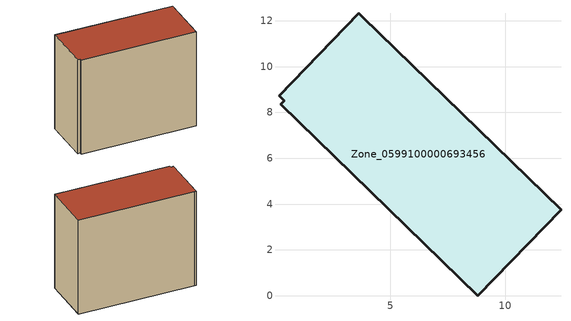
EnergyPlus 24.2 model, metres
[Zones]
Zone_0599100000693456
 floor ground (C_G): 3.62,12.33 3.77,12.18 12.44,3.75 8.8,0 0.22,8.36 0.36,8.51 0.14,8.72 z0
 wall outside (C_F): 3.62,12.33 0.14,8.72 0.36,8.51 0.22,8.36 8.8,0 12.44,3.75 3.77,12.18 3.62,12.33 z0:10.39
 roof outside (C_R): 3.77,12.18 3.62,12.33 0.14,8.72 0.36,8.51 0.22,8.36 8.8,0 12.44,3.75 z10.39
[BUILDING]
Pand.0599100000693456: North Axis=0; Terrain=City; Loads Convergence Tolerance Value=0.04; Temperature Convergence Tolerance Value=0.4; Solar Distribution=FullExterior; Maximum Number of Warmup Days=25; Minimum Number of Warmup Days=1
[Site:Location]
Rotterdam.The.Hague.AP_ZH_NLD Design_Conditions: Latitude=51.96; Longitude=4.45; Time Zone=1; Elevation=-4.5
[SITE:GROUNDTEMPERATURE:BUILDINGSURFACE]
18, 18, 18, 18, 18, 18, 18, 18, 18, 18, 18, 18
[MATERIAL] Thermal Absorptance=0.9; Solar Absorptance=0.7; Visible Absorptance=0.7
Name | Roughness | Thickness | Conductivity | Density | Specific Heat
G.TI.1946 | MediumSmooth | 0.15 | 1 | 540 | 1210
F.TI.1946 | Rough | 0.3 | 0.857143 | 1920 | 840
R.TI.1946 | MediumRough | 0.2 | 0.1 | 1500 | 1000
[CONSTRUCTION]
C_G: G.TI.1946
C_F: F.TI.1946
C_R: R.TI.1946
[ZONE]
Zone_0599100000693456: Type=1; Multiplier=1; Ceiling Height=Autocalculate; Volume=Autocalculate; Floor Area=autocalculate; Part of Total Floor Area=Yes
[ZONEINFILTRATION:DESIGNFLOWRATE]
Infil_Zone_0599100000693456: Zone or ZoneList or Space or SpaceList=Zone_0599100000693456; Schedule=AlwaysOn; Design Flow Rate Calculation Method=Flow/Area; Flow Rate per Floor Area=0.003; Constant Term Coefficient=1; Temperature Term Coefficient=0; Velocity Term Coefficient=0; Velocity Squared Term Coefficient=0
[HVACTEMPLATE:ZONE:IDEALLOADSAIRSYSTEM]
Zone_0599100000693456: Maximum Heating Supply Air Temperature=50; Minimum Cooling Supply Air Temperature=13; Maximum Heating Supply Air Humidity Ratio=0.0156; Minimum Cooling Supply Air Humidity Ratio=0.0077; Heating Limit=NoLimit; Cooling Limit=NoLimit; Dehumidification Control Type=ConstantSensibleHeatRatio; Cooling Sensible Heat Ratio=0.7; Dehumidification Setpoint=60; Humidification Control Type=None; Humidification Setpoint=30; Outdoor Air Method=None; Outdoor Air Flow Rate per Person=0.00944; Outdoor Air Flow Rate per Zone Floor Area=0; Outdoor Air Flow Rate per Zone=0; Demand Controlled Ventilation Type=None; Outdoor Air Economizer Type=NoEconomizer; Heat Recovery Type=None; Sensible Heat Recovery Effectiveness=0.7; Latent Heat Recovery Effectiveness=0.65
[ZONECONTROL:THERMOSTAT]
ThermostatControl_Zone_0599100000693456: Zone or ZoneList=Zone_0599100000693456; Control Type Schedule=DualSetpointControlType; Control 1=Thermostat_Zone_0599100000693456; Temperature Difference Between Cutout And Setpoint=0
[THERMOSTATSETPOINT:DUALSETPOINT]
Thermostat_Zone_0599100000693456: Heating Setpoint Temperature Schedule=HeatingSetpoint_Zone_0599100000693456; Cooling Setpoint Temperature Schedule=CoolingSetpoint_Zone_0599100000693456
[SCHEDULE:COMPACT]
HeatingSetpoint_Zone_0599100000693456: Through: 12/31, For: AllDays, Until: 24:00, 21
CoolingSetpoint_Zone_0599100000693456: Through: 12/31, For: AllDays, Until: 24:00, 24
DualSetpointControlType: Through: 12/31, For: AllDays, Until: 24:00, 4
AlwaysOn: Through: 12/31, For: AllDays, Until: 24:00, 1
